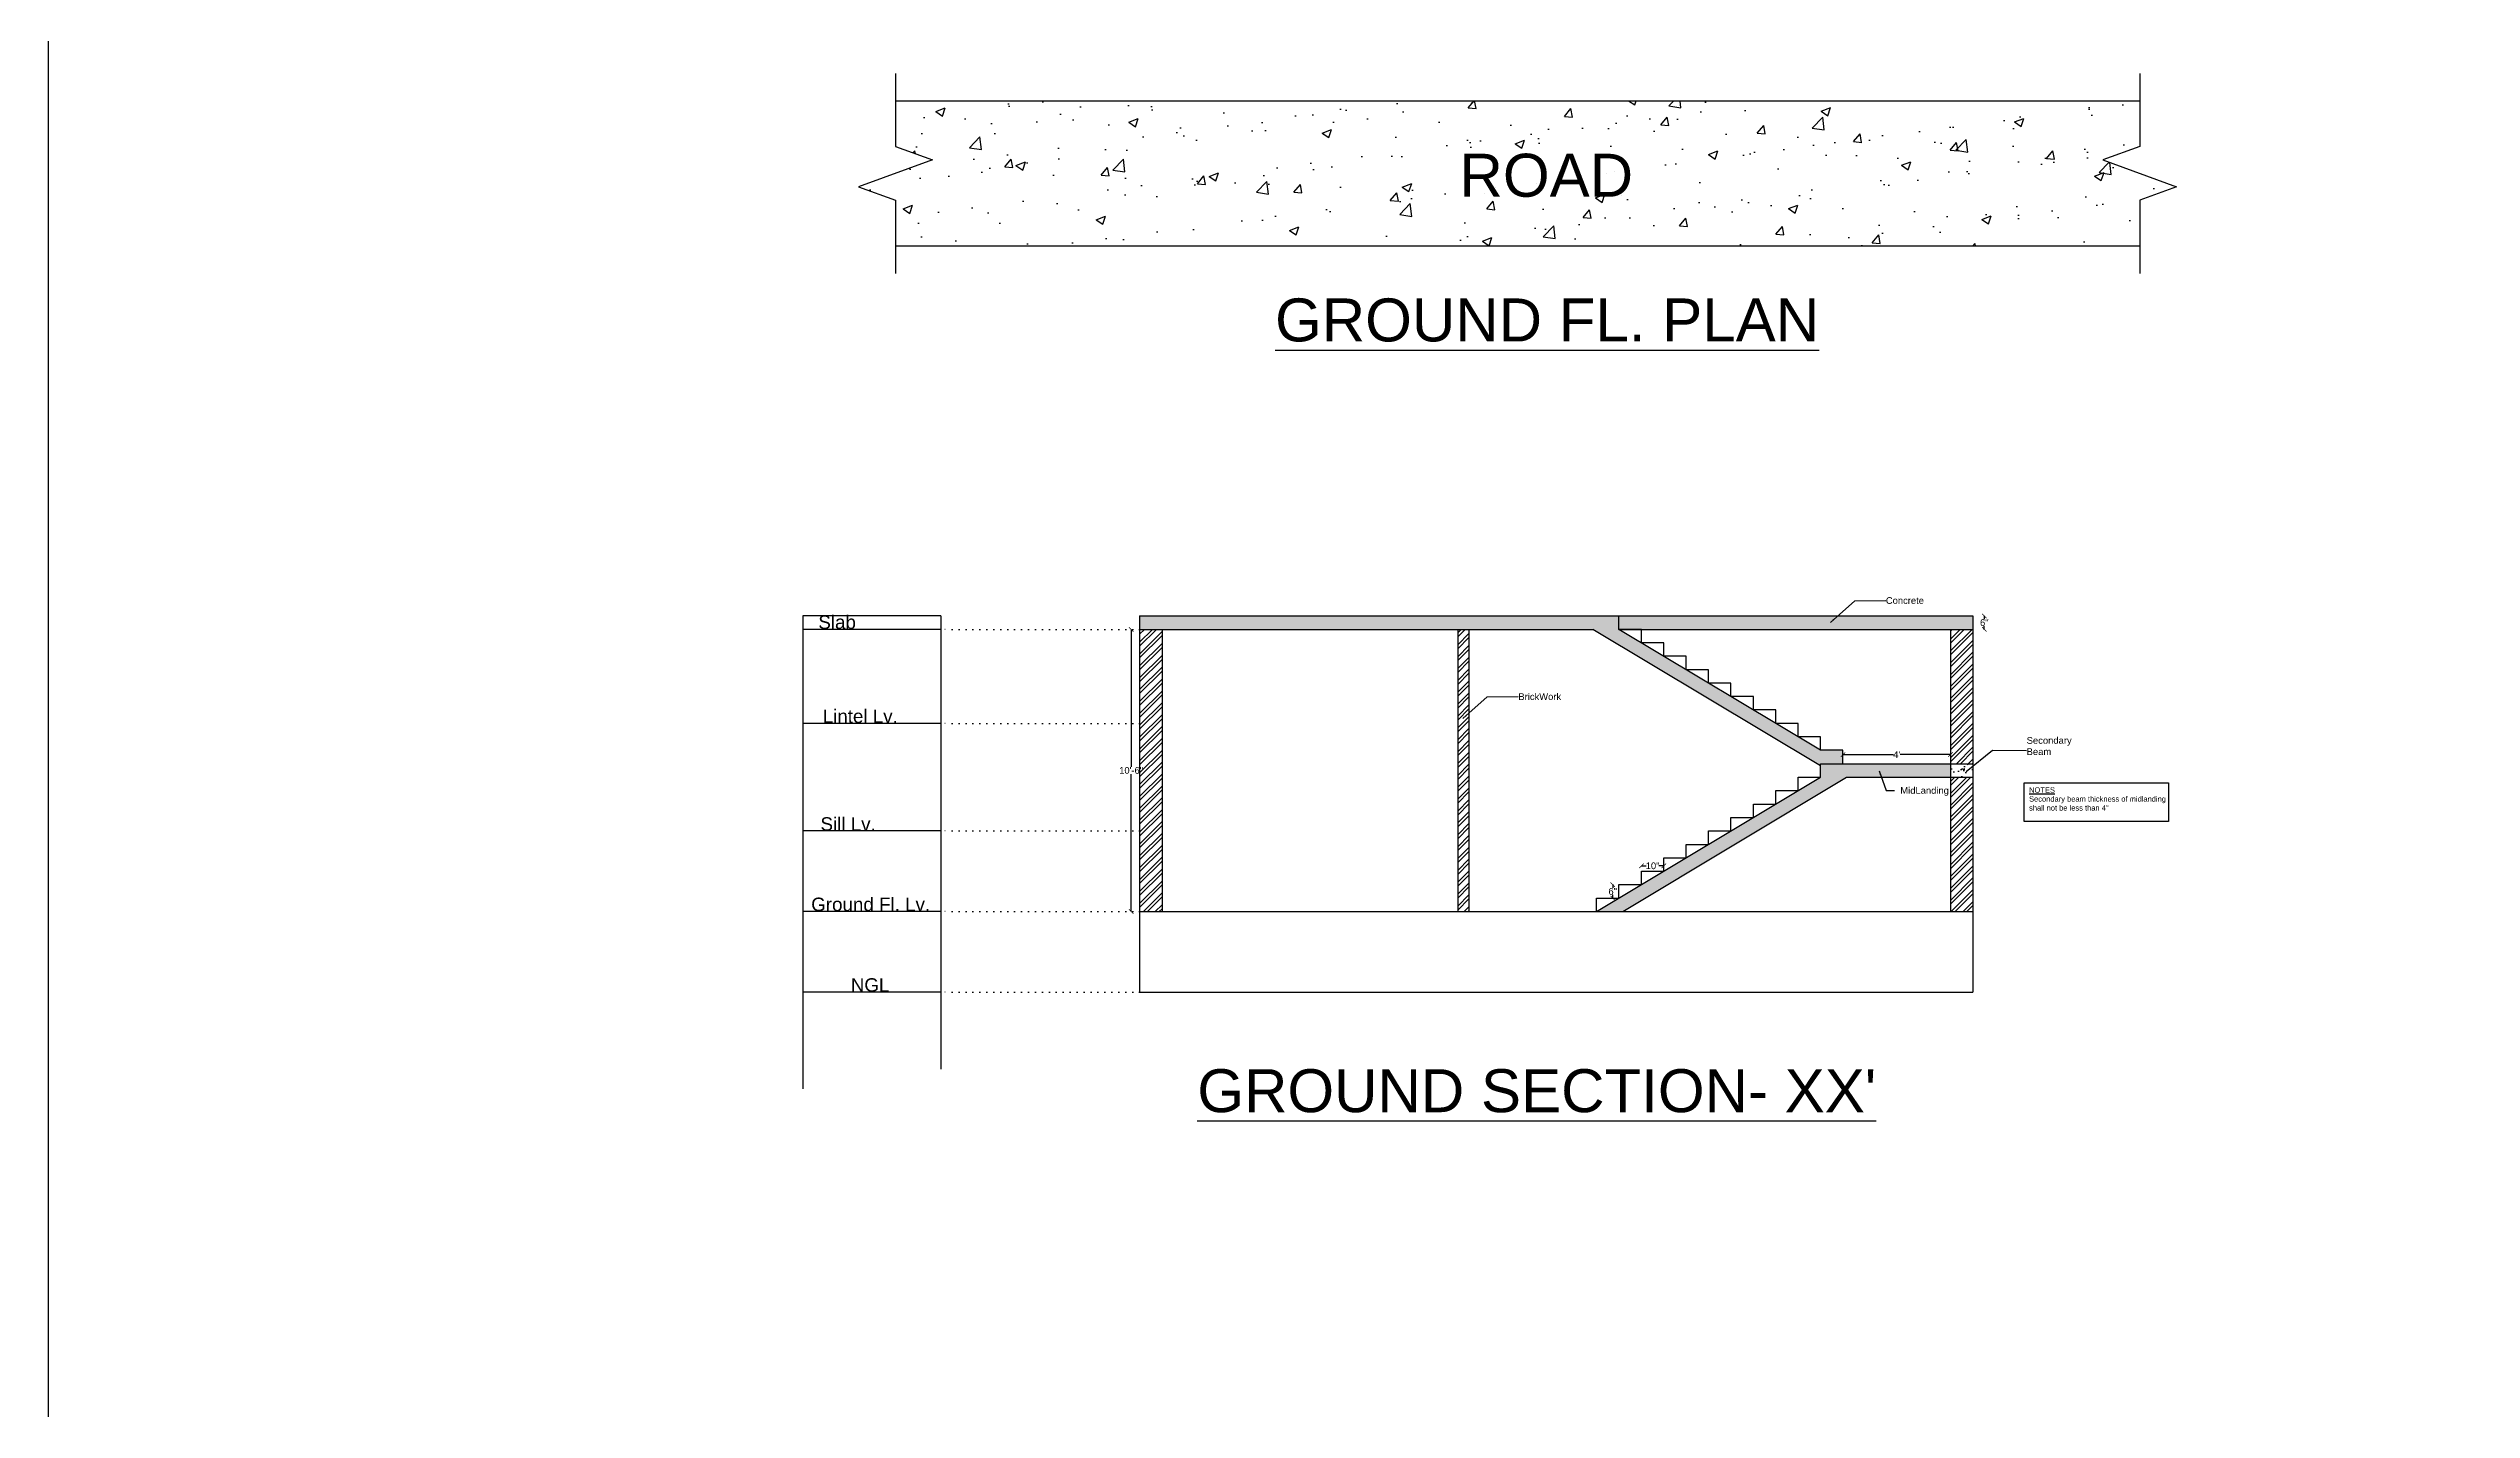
# Model space of a CAD drawing. Header units: inches. Extents: x -19338 to 11623, y -1285 to 3664.
# Drawn here: x -3064 to -1983, y -677 to -70 of the extents above; entities that cross this region are included whole.
import ezdxf

# ---------------------------------------------------------------- set-up
doc = ezdxf.new("R2010")
doc.units = ezdxf.units.IN
doc.header["$MEASUREMENT"] = 0
doc.linetypes.add('ACAD_ISO07W100', pattern=[3, 0, -3])
doc.layers.get('0').update_dxf_attribs({"color": 18})
doc.layers.add('Naming', color=50, linetype='Continuous', plot=False)
doc.layers.add('W1', color=120, linetype='Continuous')
doc.styles.get("Standard").update_dxf_attribs({"font": 'arial.ttf'})
doc.dimstyles.get("Standard").update_dxf_attribs({"dimtxt": 3, "dimasz": 2, "dimexe": 0.18, "dimexo": 0.0625, "dimgap": 0.09, "dimtad": 0, "dimtih": 1, "dimtoh": 1, "dimdsep": 46, "dimlunit": 3, "dimtxsty": 'Standard', "dimblk": 'ARCHTICK', "dimcen": 0.09, "dimse1": 1, "dimse2": 1, "dimclrd": 2, "dimadec": 0, "dimazin": 0, "dimtfac": 1, "dimtofl": 0, "dimtmove": 0, "dimatfit": 3, "dimfxl": 1, "dimtolj": 1, "dimtzin": 0, "dimarcsym": 0})
pattern_1 = [(45, (-5884.079, -2660.3556), (-2.6516504, 2.6516504), []), (45, (-5882.3112, -2660.3556), (-2.6516504, 2.6516504), [])]
pattern_2 = [(50, (-5884.079, -2660.3556), (7.172602, -0.627521), [0.75, -8.25]), (355, (-5884.079, -2660.3556), (-1.387513, 7.521921), [0.6, -6.6]), (100.45144, (-5883.481, -2660.408), (5.785088, 6.8944), [0.637402, -7.011421]), (46.1842, (-5884.079, -2658.356), (10.672413, -1.655193), [1.125, -12.375]), (96.63564, (-5883.19, -2658.493), (9.34662, 9.741186), [0.956103, -10.517138]), (351.18416, (-5884.079, -2658.356), (9.34662, 9.741186), [0.9, -9.9]), (21, (-5883.079, -2658.8556), (5.9690705, -4.026189), [0.75, -8.25]), (326, (-5883.079, -2658.8556), (2.433153, 7.2515), [0.6, -6.6]), (71.45144, (-5882.5816, -2659.191), (8.402224, 3.225312), [0.637402, -7.011421]), (37.5, (-5884.079, -2660.3556), (0.1215986, 3.3289385), [0, -6.52, 0, -6.7, 0, -6.625]), (7.5, (-5884.079, -2660.3556), (2.6306954, 3.944117), [0, -3.82, 0, -6.37, 0, -2.525]), (327.5, (-5886.309, -2660.3556), (5.3382244, -0.2255487), [0, -2.5, 0, -7.8, 0, -10.35]), (317.5, (-5887.309, -2660.3556), (5.8318617, 1.00105), [0, -3.25, 0, -5.18, 0, -7.35])]

# ---------------------------------------------------------------- blocks, each defined once
blk = doc.blocks.new('_ArchTick')
at = {"color": 0, "linetype": 'ByBlock', "const_width": 0.15}
blk.add_lwpolyline([(-0.5, -0.5), (0.5, 0.5)], dxfattribs=at)
blk = doc.blocks.new('*D117')
at = {"color": 2, "lineweight": -2, "transparency": 16777216}
for p, q in [((-2263.3, -384.9), (-2240.8, -384.9)), ((-2215.3, -384.9), (-2237.8, -384.9))]:
    blk.add_line(p, q, dxfattribs=at)
at = {"layer": 'Defpoints', "color": 0, "transparency": 16777216}
for p in [(-2263.3, -389), (-2215.3, -384.9), (-2215.3, -389)]:
    blk.add_point(p, dxfattribs=at)
at = {"color": 2, "lineweight": -2, "transparency": 16777216, "xscale": 2, "yscale": 2, "zscale": 2, "rotation": 180}
blk.add_blockref('_ArchTick', (-2263.3, -384.9), dxfattribs=at)
at = {"color": 2, "lineweight": -2, "transparency": 16777216, "xscale": 2, "yscale": 2, "zscale": 2}
blk.add_blockref('_ArchTick', (-2215.3, -384.9), dxfattribs=at)
at = {"color": 0, "transparency": 16777216, "insert": (-2239.3, -384.9), "char_height": 3, "attachment_point": 5}
blk.add_mtext("\\A1;4'", dxfattribs=at)
blk = doc.blocks.new('*D118')
at = {"color": 2, "lineweight": -2, "transparency": 16777216}
for p, q in [((-2200.2, -323), (-2200.2, -324.4)), ((-2200.2, -329), (-2200.2, -327.6))]:
    blk.add_line(p, q, dxfattribs=at)
at = {"layer": 'Defpoints', "color": 0, "transparency": 16777216}
for p in [(-2205.3, -323), (-2200.2, -323), (-2205.3, -329)]:
    blk.add_point(p, dxfattribs=at)
at = {"color": 2, "lineweight": -2, "transparency": 16777216, "xscale": 2, "yscale": 2, "zscale": 2}
for p, rotation in [((-2200.2, -323), 90), ((-2200.2, -329), 270)]:
    blk.add_blockref('_ArchTick', p, dxfattribs=dict(at, rotation=rotation))
at = {"color": 0, "transparency": 16777216, "insert": (-2200.2, -326), "char_height": 3, "attachment_point": 5}
blk.add_mtext('\\A1;6"', dxfattribs=at)
blk = doc.blocks.new('*D119')
at = {"color": 2, "lineweight": -2, "transparency": 16777216}
for p, q in [((-2581.1, -329), (-2581.1, -390.4)), ((-2581.1, -455), (-2581.1, -393.6))]:
    blk.add_line(p, q, dxfattribs=at)
at = {"layer": 'Defpoints', "color": 0, "transparency": 16777216}
for p in [(-2581.1, -329), (-2577.3, -329), (-2577.3, -455)]:
    blk.add_point(p, dxfattribs=at)
at = {"color": 2, "lineweight": -2, "transparency": 16777216, "xscale": 2, "yscale": 2, "zscale": 2}
for p, rotation in [((-2581.1, -329), 90), ((-2581.1, -455), 270)]:
    blk.add_blockref('_ArchTick', p, dxfattribs=dict(at, rotation=rotation))
at = {"color": 0, "transparency": 16777216, "insert": (-2581.1, -392), "char_height": 3, "attachment_point": 5}
blk.add_mtext('\\A1;10\'-6"', dxfattribs=at)
blk = doc.blocks.new('*D120')
at = {"color": 2, "lineweight": -2, "transparency": 16777216}
for p, q in [((-2366.1, -443), (-2366.1, -444.4)), ((-2366.1, -449), (-2366.1, -447.6))]:
    blk.add_line(p, q, dxfattribs=at)
at = {"layer": 'Defpoints', "color": 0, "transparency": 16777216}
for p in [(-2366.1, -443), (-2363.3, -443), (-2363.3, -449)]:
    blk.add_point(p, dxfattribs=at)
at = {"color": 2, "lineweight": -2, "transparency": 16777216, "xscale": 2, "yscale": 2, "zscale": 2}
for p, rotation in [((-2366.1, -443), 90), ((-2366.1, -449), 270)]:
    blk.add_blockref('_ArchTick', p, dxfattribs=dict(at, rotation=rotation))
at = {"color": 0, "transparency": 16777216, "insert": (-2366.1, -446), "char_height": 3, "attachment_point": 5}
blk.add_mtext('\\A1;6"', dxfattribs=at)
blk = doc.blocks.new('*D121')
at = {"color": 2, "lineweight": -2, "transparency": 16777216}
for p, q in [((-2353.3, -434.6), (-2351.2, -434.6)), ((-2343.3, -434.6), (-2345.5, -434.6))]:
    blk.add_line(p, q, dxfattribs=at)
at = {"layer": 'Defpoints', "color": 0, "transparency": 16777216}
for p in [(-2353.3, -437), (-2343.3, -434.6), (-2343.3, -437)]:
    blk.add_point(p, dxfattribs=at)
at = {"color": 2, "lineweight": -2, "transparency": 16777216, "xscale": 2, "yscale": 2, "zscale": 2, "rotation": 180}
blk.add_blockref('_ArchTick', (-2353.3, -434.6), dxfattribs=at)
at = {"color": 2, "lineweight": -2, "transparency": 16777216, "xscale": 2, "yscale": 2, "zscale": 2}
blk.add_blockref('_ArchTick', (-2343.3, -434.6), dxfattribs=at)
at = {"color": 0, "transparency": 16777216, "insert": (-2348.3, -434.6), "char_height": 3, "attachment_point": 5}
blk.add_mtext('\\A1;10"', dxfattribs=at)

msp = doc.modelspace()

# ---------------------------------------------------------------- hatches: boundary and pattern name
h = msp.add_hatch()
h.set_pattern_fill('AR-CONC', color=256, scale=6)
h.set_pattern_definition([(50, (-3077.66, -261.573), (43.0356, -3.7651), [4.5, -49.5]), (355, (-3077.66, -261.573), (-8.325, 45.1315), [3.6, -39.6]), (100.4514, (-3074.075, -261.886), (34.7105, 41.3664), [3.8244, -42.0685]), (46.184, (-3077.66, -249.573), (64.0345, -9.9312), [6.75, -74.25]), (96.636, (-3072.325, -250.4), (56.0797, 58.447), [5.7366, -63.103]), (351.184, (-3077.66, -249.57), (56.0797, 58.447), [5.4, -59.4]), (21, (-3071.66, -252.573), (35.8144, -24.1571), [4.5, -49.5]), (326, (-3071.66, -252.573), (14.599, 43.509), [3.6, -39.6]), (71.4514, (-3068.677, -254.586), (50.4133, 19.3519), [3.8244, -42.0685]), (37.5, (-3077.661, -261.573), (0.7296, 19.97363), [0, -39.12, 0, -40.2, 0, -39.75]), (7.5, (-3077.661, -261.573), (15.78417, 23.6647), [0, -22.92, 0, -38.22, 0, -15.15]), (327.5, (-3091.041, -261.573), (32.02935, -1.3533), [0, -15, 0, -46.8, 0, -62.1]), (317.5, (-3097.041, -261.573), (34.9912, 6.0063), [0, -19.5, 0, -31.08, 0, -44.1])])
h.paths.add_polyline_path([(-2130.829, -157.829), (-2130.829, -137.37), (-2114.344, -131.37), (-2147.314, -119.37), (-2130.829, -113.37), (-2130.829, -92.911), (-2686.303, -92.911), (-2686.303, -113.37), (-2669.818, -119.37), (-2702.788, -131.37), (-2686.303, -137.37), (-2686.303, -157.829)])
h = msp.add_hatch()
h.set_pattern_fill('AR-CONC', color=256)
h.set_pattern_definition(pattern_2)
h.paths.add_polyline_path([(-2363.316, -322.991), (-2577.316, -322.991), (-2577.316, -328.991), (-2374.978, -328.991), (-2273.316, -389.988), (-2273.316, -388.991), (-2263.316, -388.991), (-2263.316, -382.991), (-2273.316, -382.991), (-2363.316, -328.991)])
h.paths.add_polyline_path([(-2261.655, -394.991), (-2215.316, -394.991), (-2215.316, -388.991), (-2263.316, -388.991), (-2273.316, -388.991), (-2273.316, -394.991), (-2373.316, -454.991), (-2361.655, -454.991)])
h.paths.add_polyline_path([(-2205.316, -322.991), (-2363.316, -322.991), (-2363.316, -328.991), (-2353.316, -328.991), (-2205.316, -328.991)])
h = msp.add_hatch()
h.set_pattern_fill('ANSI32', color=256, scale=10)
h.set_pattern_definition(pattern_1)
h.paths.add_polyline_path([(-2567.316, -328.991), (-2577.316, -328.991), (-2577.316, -454.991), (-2567.316, -454.991)])
h.paths.add_polyline_path([(-2430.316, -328.991), (-2435.316, -328.991), (-2435.316, -454.991), (-2430.316, -454.991)])
h = msp.add_hatch()
h.set_pattern_fill('ANSI32', color=256, scale=10)
h.set_pattern_definition(pattern_1)
h.paths.add_polyline_path([(-2205.316, -328.991), (-2215.316, -328.991), (-2215.316, -388.991), (-2205.316, -388.991)])
h.paths.add_polyline_path([(-2215.316, -454.991), (-2205.316, -454.991), (-2205.316, -394.991), (-2215.316, -394.991)])
h = msp.add_hatch()
h.set_pattern_fill('AR-CONC', color=256)
h.set_pattern_definition(pattern_2)
h.paths.add_polyline_path([(-2215.316, -388.991), (-2215.316, -394.991), (-2205.316, -394.991), (-2205.316, -388.991)])

# ---------------------------------------------------------------- linework, layer by layer
for p, q in [((-2686.303, -92.911), (-2130.829, -92.911)), ((-2130.829, -157.829), (-2686.303, -157.829)), ((-2577.316, -322.991), (-2577.316, -490.991)), ((-2577.316, -322.991), (-2205.316, -322.991)), ((-2363.316, -328.991), (-2363.316, -322.991)), ((-2205.316, -322.991), (-2205.316, -490.991)), ((-2577.316, -328.991), (-2374.978, -328.991)), ((-2567.316, -328.991), (-2567.316, -454.991)), ((-2435.316, -328.991), (-2435.316, -454.991)), ((-2430.316, -328.991), (-2430.316, -454.991)), ((-2273.316, -389.988), (-2374.978, -328.991)), ((-2353.316, -328.991), (-2363.316, -328.991)), ((-2273.316, -382.991), (-2363.316, -328.991)), ((-2363.316, -328.991), (-2205.316, -328.991)), ((-2353.316, -334.991), (-2353.316, -328.991)), ((-2343.316, -334.991), (-2353.316, -334.991)), ((-2343.316, -340.991), (-2343.316, -334.991)), ((-2215.316, -328.991), (-2215.316, -454.991)), ((-2333.316, -340.991), (-2343.316, -340.991)), ((-2333.316, -346.991), (-2333.316, -340.991)), ((-2323.316, -346.991), (-2333.316, -346.991)), ((-2323.316, -352.991), (-2323.316, -346.991)), ((-2313.316, -352.991), (-2323.316, -352.991)), ((-2313.316, -358.991), (-2313.316, -352.991)), ((-2303.316, -358.991), (-2313.316, -358.991)), ((-2303.316, -364.991), (-2303.316, -358.991)), ((-2293.316, -364.991), (-2303.316, -364.991)), ((-2293.316, -370.991), (-2293.316, -364.991)), ((-2283.316, -370.991), (-2293.316, -370.991)), ((-2283.316, -376.991), (-2283.316, -370.991)), ((-2273.316, -376.991), (-2283.316, -376.991)), ((-2273.316, -382.991), (-2273.316, -376.991)), ((-2263.316, -382.991), (-2273.316, -382.991)), ((-2273.316, -394.991), (-2273.316, -388.991)), ((-2273.316, -388.991), (-2263.316, -388.991)), ((-2263.316, -388.991), (-2263.316, -382.991)), ((-2263.316, -388.991), (-2215.316, -388.991)), ((-2215.316, -388.991), (-2205.316, -388.991)), ((-2373.316, -454.991), (-2273.316, -394.991)), ((-2361.655, -454.991), (-2261.655, -394.991)), ((-2283.316, -400.991), (-2283.316, -394.991)), ((-2283.316, -394.991), (-2273.316, -394.991)), ((-2261.655, -394.991), (-2215.316, -394.991)), ((-2215.316, -394.991), (-2205.316, -394.991)), ((-2303.316, -412.991), (-2303.316, -406.991)), ((-2303.316, -406.991), (-2293.316, -406.991)), ((-2293.316, -406.991), (-2293.316, -400.991)), ((-2293.316, -400.991), (-2283.316, -400.991)), ((-2323.316, -424.991), (-2323.316, -418.991)), ((-2323.316, -418.991), (-2313.316, -418.991)), ((-2313.316, -418.991), (-2313.316, -412.991)), ((-2313.316, -412.991), (-2303.316, -412.991)), ((-2343.316, -436.991), (-2343.316, -430.991)), ((-2343.316, -430.991), (-2333.316, -430.991)), ((-2333.316, -430.991), (-2333.316, -424.991)), ((-2333.316, -424.991), (-2323.316, -424.991)), ((-2363.316, -448.991), (-2363.316, -442.991)), ((-2363.316, -442.991), (-2353.316, -442.991)), ((-2353.316, -442.991), (-2353.316, -436.991)), ((-2353.316, -436.991), (-2343.316, -436.991)), ((-2373.316, -454.991), (-2373.316, -448.991)), ((-2373.316, -448.991), (-2363.316, -448.991)), ((-2577.316, -454.991), (-2205.316, -454.991)), ((-2577.316, -490.991), (-2205.316, -490.991))]:
    msp.add_line(p, q)
at = {"linetype": 'ACAD_ISO07W100'}
for p, q in [((-2577.316, -328.991), (-2666.06, -328.991)), ((-2577.316, -370.991), (-2666.06, -370.991)), ((-2577.316, -418.991), (-2666.06, -418.991)), ((-2577.316, -454.991), (-2666.06, -454.991)), ((-2577.316, -490.991), (-2666.06, -490.991))]:
    msp.add_line(p, q, dxfattribs=at)
for points in [[(-3064.456, 1625.524), (1425.493, 1625.524), (1425.493, -1285.236), (-3064.456, -1285.236)], [(-2182.462, -397.588), (-2117.996, -397.588), (-2117.996, -414.844), (-2182.462, -414.844)]]:
    msp.add_lwpolyline(points, close=True)
at = {"linetype": 'Continuous'}
for points in [[(-2686.303, -80.731), (-2686.303, -113.37), (-2669.818, -119.37), (-2702.788, -131.37), (-2686.303, -137.37), (-2686.303, -170.009)], [(-2130.829, -80.731), (-2130.829, -113.37), (-2147.314, -119.37), (-2114.344, -131.37), (-2130.829, -137.37), (-2130.829, -170.009)]]:
    msp.add_lwpolyline(points, dxfattribs=at)
at = {"layer": 'W1', "color": 7, "true_color": 0xffffff}
for p, q in [((-2666.06, -322.991), (-2727.629, -322.991)), ((-2727.629, -322.991), (-2727.629, -534.248)), ((-2666.06, -322.991), (-2727.629, -322.991)), ((-2727.629, -322.991), (-2727.629, -534.248)), ((-2666.06, -322.991), (-2666.06, -525.34)), ((-2666.06, -322.991), (-2666.06, -525.34)), ((-2666.06, -328.991), (-2727.629, -328.991)), ((-2666.06, -328.991), (-2727.629, -328.991)), ((-2666.06, -370.991), (-2727.629, -370.991)), ((-2666.06, -370.991), (-2727.629, -370.991)), ((-2666.06, -418.991), (-2727.629, -418.991)), ((-2666.06, -418.991), (-2727.629, -418.991)), ((-2666.06, -454.991), (-2727.629, -454.991)), ((-2666.06, -454.991), (-2727.629, -454.991)), ((-2666.06, -490.991), (-2727.629, -490.991)), ((-2666.06, -490.991), (-2727.629, -490.991))]:
    msp.add_line(p, q, dxfattribs=at)

# ---------------------------------------------------------------- texts
at = {"attachment_point": 1}
for s, insert, char_height, width in [('\\A1;Concrete', (-2244.152, -314.605), 3, 18), ('\\A1;BrickWork', (-2408.209, -357.528), 3, 18), ('\\A1;Secondary Beam', (-2181.299, -377.079), 3.01169, 0.50195), ('\\A1;MidLanding', (-2237.677, -399.419), 3, 2)]:
    msp.add_mtext(s, dxfattribs=dict(at, insert=insert, char_height=char_height, width=width))
at = {"insert": (-2180.219, -399.519), "char_height": 2.4, "attachment_point": 1}
msp.add_mtext_dynamic_manual_height_columns('{\\L\\C1;NOTES}\\PSecondary beam thickness of midlanding\\Pshall not be less than 4"', width=1329.57755, gutter_width=20, heights=[0], dxfattribs=at)
at = {"layer": 'Naming', "char_height": 19.2, "attachment_point": 1}
for s, insert in [('ROAD', (-2434.488, -116.594)), ('{\\LGROUND FL. PLAN}', (-2516.842, -181.21)), ("{\\LGROUND SECTION- XX'}", (-2551.563, -525.408))]:
    msp.add_mtext_dynamic_manual_height_columns(s, width=6381.97224, gutter_width=96, heights=[0], dxfattribs=dict(at, insert=insert))
at = {"layer": 'W1', "color": 7, "true_color": 0xffffff, "char_height": 6, "attachment_point": 1}
for s, insert in [('Slab', (-2720.754, -322.786)), ('Lintel Lv.', (-2718.803, -364.786)), ('Sill Lv.', (-2719.779, -412.893)), ('Ground Fl. Lv.', (-2723.931, -448.786)), ('NGL', (-2706.255, -484.786))]:
    msp.add_mtext_dynamic_manual_height_columns(s, width=8415.77177, gutter_width=30, heights=[0], dxfattribs=dict(at, insert=insert))

# ---------------------------------------------------------------- dimensions: what is measured, and where the dimension line sits
for base, p1, p2, picture, middle in [((-2200.233, -322.991), (-2205.316, -328.991), (-2205.316, -322.991), '*D118', (-2200.233, -325.991)), ((-2581.146, -328.991), (-2577.316, -454.991), (-2577.316, -328.991), '*D119', (-2581.146, -391.991)), ((-2366.093, -442.991), (-2363.316, -448.991), (-2363.316, -442.991), '*D120', (-2366.093, -445.991))]:
    dim = msp.add_linear_dim(base=base, p1=p1, p2=p2, angle=90, dimstyle='Standard')
    dim.commit()
    dim.dimension.update_dxf_attribs({"geometry": picture, "text_midpoint": middle})
for base, p1, p2, picture, middle in [((-2215.316, -384.887), (-2263.316, -388.991), (-2215.316, -388.991), '*D117', (-2239.316, -384.887)), ((-2343.316, -434.587), (-2353.316, -436.991), (-2343.316, -436.991), '*D121', (-2348.316, -434.587))]:
    dim = msp.add_linear_dim(base=base, p1=p1, p2=p2, dimstyle='Standard')
    dim.commit()
    dim.dimension.update_dxf_attribs({"geometry": picture, "text_midpoint": middle})

# ---------------------------------------------------------------- leaders
at = {"annotation_type": 0, "has_hookline": 1, "hookline_direction": 0}
for points, text_width in [([(-2268.907, -325.861), (-2258.076, -316.191), (-2244.242, -316.105)], 16.623), ([(-2432.963, -368.785), (-2422.133, -359.114), (-2408.299, -359.028)], 18.767), ([(-2208.281, -392.529), (-2196.555, -382.907), (-2181.389, -383.079)], 19.888), ([(-2247.189, -392.221), (-2244.062, -400.907), (-2240.332, -400.903)], 21.078)]:
    msp.add_leader(points, dimstyle='Standard', override={"dimgap": 0.09, "dimtad": 0}, dxfattribs=dict(at, text_width=text_width))

doc.saveas('drawing.dxf')
